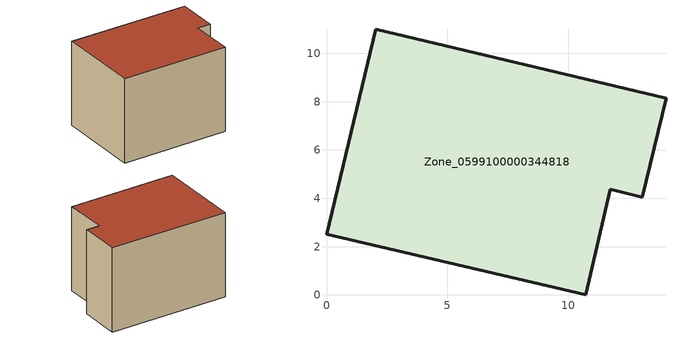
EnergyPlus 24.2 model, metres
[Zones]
Zone_0599100000344818
 floor ground (C_G): 2.03,11 14.05,8.14 13.07,4.05 11.75,4.37 10.72,0 0,2.52 z0
 wall outside (C_F): 14.05,8.14 2.03,11 0,2.52 10.72,0 11.75,4.37 13.07,4.05 14.05,8.14 z0:8.65
 roof outside (C_R): 2.03,11 0,2.52 10.72,0 11.75,4.37 13.07,4.05 14.05,8.14 z8.65
[BUILDING]
Pand.0599100000344818: North Axis=0; Terrain=City; Loads Convergence Tolerance Value=0.04; Temperature Convergence Tolerance Value=0.4; Solar Distribution=FullExterior; Maximum Number of Warmup Days=25; Minimum Number of Warmup Days=1
[Site:Location]
Rotterdam.The.Hague.AP_ZH_NLD Design_Conditions: Latitude=51.96; Longitude=4.45; Time Zone=1; Elevation=-4.5
[SITE:GROUNDTEMPERATURE:BUILDINGSURFACE]
18, 18, 18, 18, 18, 18, 18, 18, 18, 18, 18, 18
[MATERIAL] Thermal Absorptance=0.9; Solar Absorptance=0.7; Visible Absorptance=0.7
Name | Roughness | Thickness | Conductivity | Density | Specific Heat
G.TC.1992-2005 | MediumSmooth | 0.15 | 0.06 | 540 | 1210
F.TC.1992-2005 | Rough | 0.3 | 0.12 | 1920 | 840
R.TC.1992-2005 | MediumRough | 0.2 | 0.08 | 1500 | 1000
[CONSTRUCTION]
C_G: G.TC.1992-2005
C_F: F.TC.1992-2005
C_R: R.TC.1992-2005
[ZONE]
Zone_0599100000344818: Type=1; Multiplier=1; Ceiling Height=Autocalculate; Volume=Autocalculate; Floor Area=autocalculate; Part of Total Floor Area=Yes
[ZONEINFILTRATION:DESIGNFLOWRATE]
Infil_Zone_0599100000344818: Zone or ZoneList or Space or SpaceList=Zone_0599100000344818; Schedule=AlwaysOn; Design Flow Rate Calculation Method=Flow/Area; Flow Rate per Floor Area=0.0015; Constant Term Coefficient=1; Temperature Term Coefficient=0; Velocity Term Coefficient=0; Velocity Squared Term Coefficient=0
[HVACTEMPLATE:ZONE:IDEALLOADSAIRSYSTEM]
Zone_0599100000344818: Maximum Heating Supply Air Temperature=50; Minimum Cooling Supply Air Temperature=13; Maximum Heating Supply Air Humidity Ratio=0.0156; Minimum Cooling Supply Air Humidity Ratio=0.0077; Heating Limit=NoLimit; Cooling Limit=NoLimit; Dehumidification Control Type=ConstantSensibleHeatRatio; Cooling Sensible Heat Ratio=0.7; Dehumidification Setpoint=60; Humidification Control Type=None; Humidification Setpoint=30; Outdoor Air Method=None; Outdoor Air Flow Rate per Person=0.00944; Outdoor Air Flow Rate per Zone Floor Area=0; Outdoor Air Flow Rate per Zone=0; Demand Controlled Ventilation Type=None; Outdoor Air Economizer Type=NoEconomizer; Heat Recovery Type=None; Sensible Heat Recovery Effectiveness=0.7; Latent Heat Recovery Effectiveness=0.65
[ZONECONTROL:THERMOSTAT]
ThermostatControl_Zone_0599100000344818: Zone or ZoneList=Zone_0599100000344818; Control Type Schedule=DualSetpointControlType; Control 1=Thermostat_Zone_0599100000344818; Temperature Difference Between Cutout And Setpoint=0
[THERMOSTATSETPOINT:DUALSETPOINT]
Thermostat_Zone_0599100000344818: Heating Setpoint Temperature Schedule=HeatingSetpoint_Zone_0599100000344818; Cooling Setpoint Temperature Schedule=CoolingSetpoint_Zone_0599100000344818
[SCHEDULE:COMPACT]
HeatingSetpoint_Zone_0599100000344818: Through: 12/31, For: AllDays, Until: 24:00, 21
CoolingSetpoint_Zone_0599100000344818: Through: 12/31, For: AllDays, Until: 24:00, 24
DualSetpointControlType: Through: 12/31, For: AllDays, Until: 24:00, 4
AlwaysOn: Through: 12/31, For: AllDays, Until: 24:00, 1
